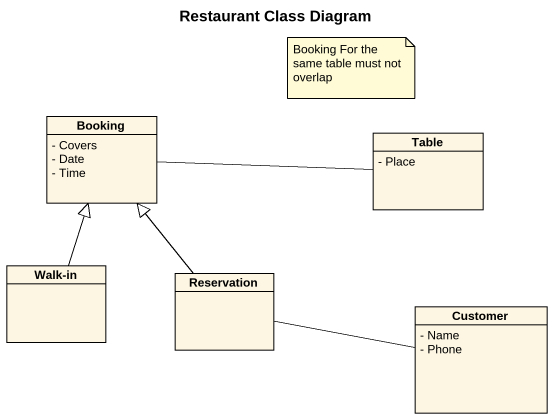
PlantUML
@startuml
title Restaurant Class Diagram
hide circle
hide empty members
skinparam classAttributeIconSize 0
class Booking {
  - Covers
  - Date
  - Time
}
class Table {
  - Place
}
class "Walk-in" as Walk_in
class Reservation
class Customer {
  - Name
  - Phone
}
Booking -right- Table
Walk_in -up-|> Booking
Reservation -up-|> Booking
Reservation -right- Customer
note as N1
  Booking For the same table must not overlap
end note
@enduml
